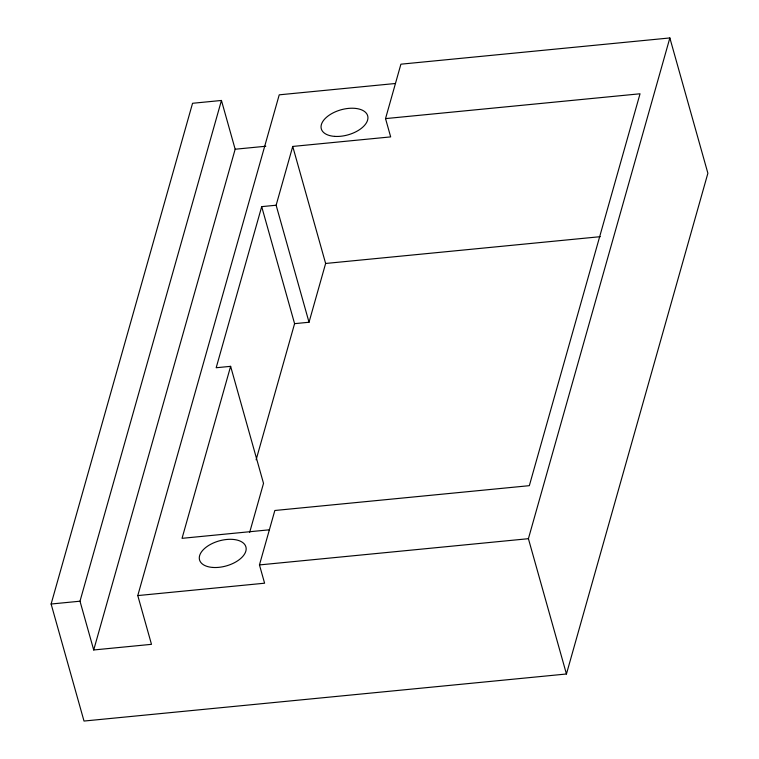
<?xml version="1.0" encoding="UTF-8"?>
<svg xmlns="http://www.w3.org/2000/svg" width="759" height="759" viewBox="0 0 759 759"><rect width="100%" height="100%" fill="white"/><g stroke="black" fill="none" stroke-linecap="round" stroke-linejoin="round"><path stroke-width="1.14" d="M256.125 459.802L294.587 323.657L309.027 322.252L276.134 205.224L292.737 146.44L390.667 136.895L385.534 118.603L400.904 64.183L669.855 37.95L707.881 173.261L566.442 674.001L84.012 721.05L51.119 604.022L192.558 103.281L221.448 100.463L235.157 149.229L93.708 649.97L151.487 644.334L137.777 595.578L279.227 94.828L395.477 83.49M93.708 649.97L79.999 601.204L221.448 100.463M276.134 205.224L261.694 206.638L216.182 367.745L230.622 366.331L263.515 483.36L249.683 532.334M230.622 366.331L182.046 538.33L269.35 529.81M309.027 322.252L325.63 263.468L292.737 146.44M137.777 595.578L264.597 583.206L259.455 564.924L274.834 510.494L529.336 485.675L640.036 93.784L385.534 118.603M566.442 674.001L528.406 538.691L669.855 37.95M235.157 149.229L265.811 146.24M325.63 263.468L600.274 236.685M259.455 564.924L528.406 538.691M51.119 604.022L79.999 601.204M261.694 206.638L294.587 323.657M212.947 567.457A24.079 13.007 -15.7 0 0 246.068 547.628A24.079 13.007 -15.7 0 0 209.171 545.152A24.079 13.007 -15.7 0 0 212.947 567.457M334.71 136.383A24.079 13.007 -15.7 0 0 367.84 116.554A24.079 13.007 -15.7 0 0 330.933 114.078A24.079 13.007 -15.7 0 0 334.71 136.383"/></g></svg>
